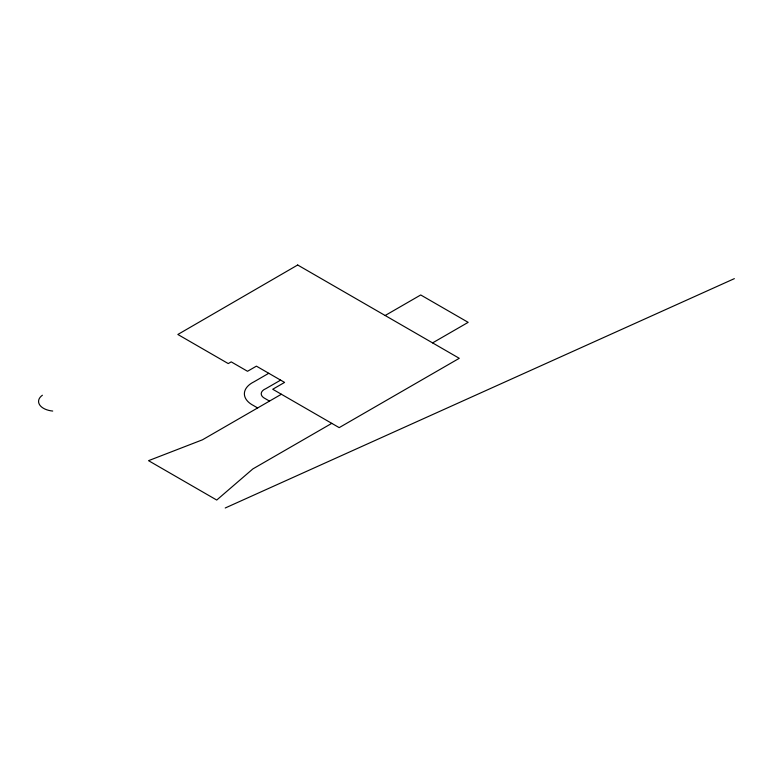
<?xml version="1.0" encoding="UTF-8"?>
<svg xmlns="http://www.w3.org/2000/svg" width="773" height="773" viewBox="0 0 773 773"><rect width="100%" height="100%" fill="white"/><g stroke="black" fill="none" stroke-linecap="round" stroke-linejoin="round"><path stroke-width="1.16" d="M268.772 373.282L253.95 381.843A27.21 15.711 0 0 0 253.331 405.448L257.651 407.941M385.147 315.51L420.725 294.967L468.167 322.351L432.59 342.893M280.628 380.132L265.806 388.684A10.754 6.213 0 0 0 265.187 398.597L269.516 401.1M281.372 394.249L202.458 439.808L148.532 460.669L216.73 500.044L252.868 468.911L331.781 423.353M225.223 507.996L734.35 278.647M52.719 411.052A16.9 9.759 0 0 1 42.399 395.235M297.682 265.004L177.848 334.477L228.248 363.581L231.214 361.87L247.524 371.282L256.414 366.151L284.58 382.413L272.724 389.254L339.192 427.633L459.268 358.305L297.682 265.004"/></g></svg>
